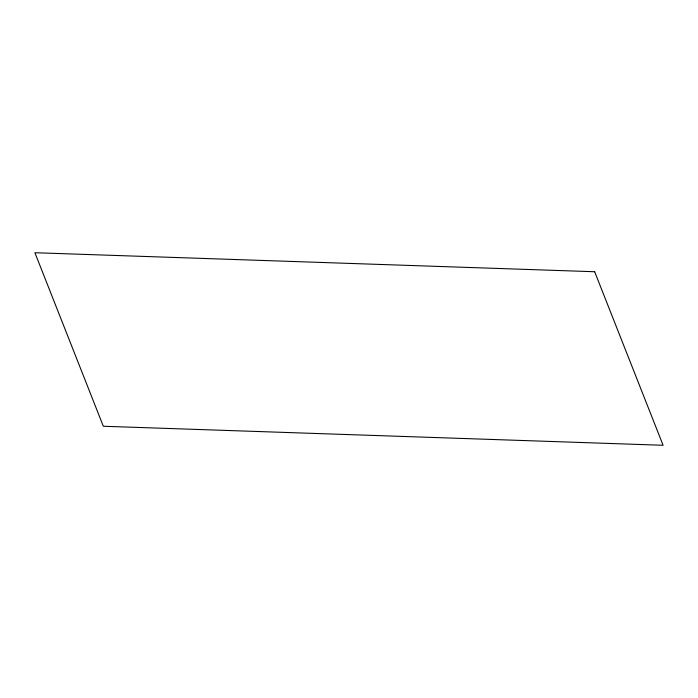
<?xml version="1.0" encoding="UTF-8"?>
<svg xmlns="http://www.w3.org/2000/svg" width="698" height="698" viewBox="0 0 698 698"><rect width="100%" height="100%" fill="white"/><g stroke="black" fill="none" stroke-linecap="round" stroke-linejoin="round"><path stroke-width="1.05" d="M594.67 271.74L34.9 252.72L103.33 426.26L663.1 445.28L594.67 271.74"/></g></svg>
